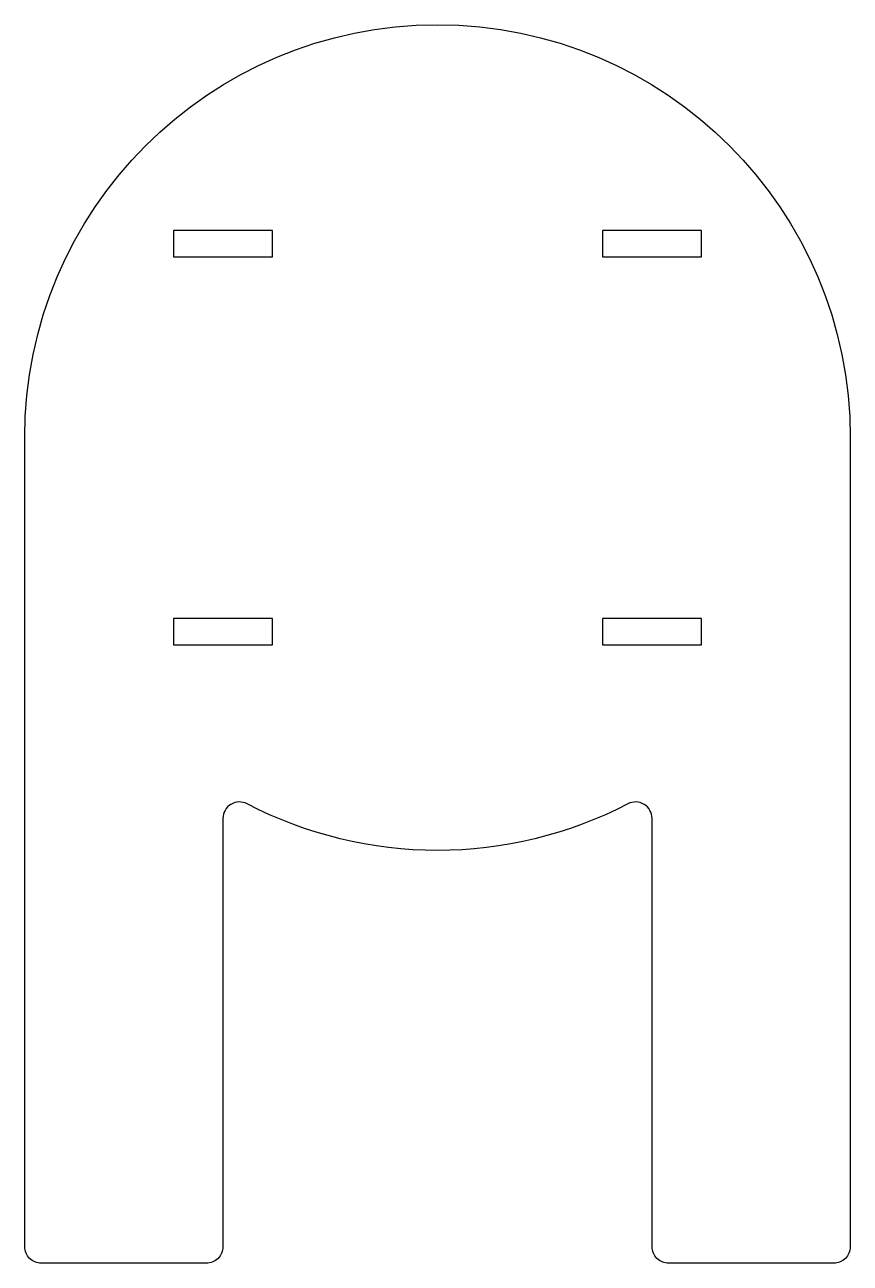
# Model space of a CAD drawing. Header units: millimetres. Extents: x -25 to 25, y -50 to 25.
import ezdxf

# ---------------------------------------------------------------- set-up
doc = ezdxf.new("R2010")
doc.units = ezdxf.units.MM
doc.layers.get('0').update_dxf_attribs({"linetype": 'CONTINUOUS'})

msp = doc.modelspace()

# ---------------------------------------------------------------- linework, layer by layer
for points in [[(-24, -50, -0.414214), (-25, -49), (-25, 0, -1), (25, 0), (25, -49, -0.414214), (24, -50), (14, -50, -0.414214), (13, -49), (13, -23.065, 0.562818), (11.538, -22.178, -0.244573), (-11.538, -22.178, 0.562818), (-13, -23.065), (-13, -49, -0.414214), (-14, -50)], [(-25, -49), (-25, 0, -1), (25, 0), (25, -49, -0.414214), (24, -50), (14, -50, -0.414214), (13, -49), (13, -23.065, 0.562818), (11.538, -22.178, -0.244573), (-11.538, -22.178, 0.562818), (-13, -23.065), (-13, -49, -0.414214), (-14, -50), (-24, -50, -0.414214)]]:
    msp.add_lwpolyline(points, format="xyb", close=True)
for points in [[(-10, 12.55), (-16, 12.55), (-16, 10.95), (-10, 10.95)], [(-10, 12.55), (-16, 12.55), (-16, 10.95), (-10, 10.95)], [(16, 10.95), (16, 12.55), (10, 12.55), (10, 10.95)], [(16, 12.55), (10, 12.55), (10, 10.95), (16, 10.95)], [(-10, -10.95), (-16, -10.95), (-16, -12.55), (-10, -12.55)], [(-16, -12.55), (-10, -12.55), (-10, -10.95), (-16, -10.95)], [(16, -12.55), (16, -10.95), (10, -10.95), (10, -12.55)], [(10, -12.55), (16, -12.55), (16, -10.95), (10, -10.95)]]:
    msp.add_lwpolyline(points, close=True)

doc.saveas('drawing.dxf')
